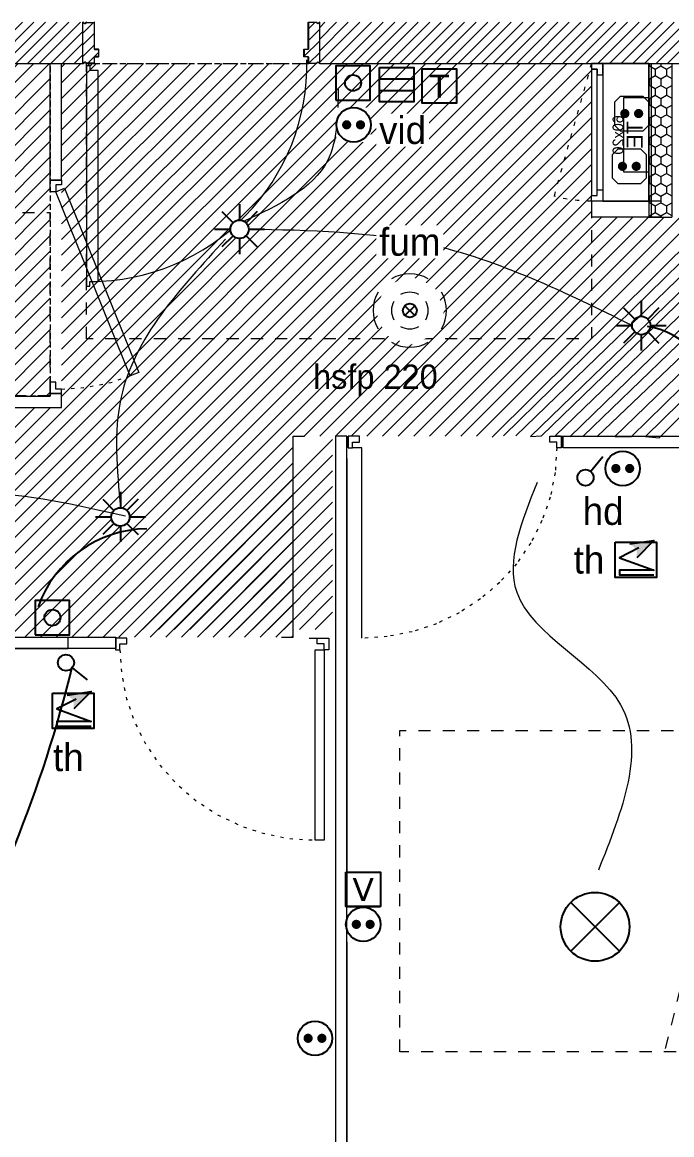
# Model space of a CAD drawing. Header units: centimetres. Extents: x 2738 to 7810, y 2495 to 5758.
# Drawn here: x 5404.9 to 5688, y 3667.5 to 4152.4 of the extents above; entities that cross this region are included whole.
import ezdxf

# ---------------------------------------------------------------- set-up
doc = ezdxf.new("R2010")
doc.units = ezdxf.units.CM
doc.header["$LTSCALE"] = 12.7
for name, pattern in [('Style de ligne -1', [0.83328, 0.41656, -0.41672]), ('Style de ligne -12', [0.328084, 0.109361, -0.218723]), ('Style de ligne -13', [0.295276, 0.19685, -0.098425]), ('Style de ligne -18', [0.328084, 0.109361, -0.218723]), ('Style de ligne -5', [0.41656, 0.13885, -0.27771]), ('VW-01', [0.83312, 0.41656, -0.41656])]:
    doc.linetypes.add(name, pattern=pattern)
for name, color, linetype, lineweight in [('B amÈnagement intÈrieur', 7, 'Continuous', 5), ('B Faux plafonds', 7, 'Continuous', 5), ('B GÈnÈral', 7, 'Continuous', 5), ('B Général', 7, 'Continuous', 5), ('C ANNOTATIONS-prestations', 7, 'Continuous', 5), ('F REMPLISSAGE-TE', 7, 'Continuous', 13), ('F REMPLISSAGE-TE-1', 7, 'Continuous', 5), ('prlm-ELEC-CFA', 1, 'Continuous', 25), ('prlm-ELEC-CFO', 1, 'Continuous', 25), ('prlm-ELEC-SSI', 1, 'Continuous', 25)]:
    doc.layers.add(name, color=color, linetype=linetype, lineweight=lineweight)
doc.styles.add('Eurostile', font='')
doc.styles.add('prlm-elec-cfa', font='comic.ttf', dxfattribs={"height": 12})
doc.styles.add('prlm-elec-cfo', font='comic.ttf', dxfattribs={"height": 12})
doc.styles.add('prlm-elec-ssi', font='comic.ttf', dxfattribs={"height": 12})
doc.styles.get('Eurostile').set_extended_font_data('Eurostile')
pattern_1 = [(45, (0, 0), (2.4253472, -2.6458333), [])]
pattern_2 = [(270, (5429.7703, 3952.9625), (2.4603, -4.261364), [2.84091, -5.68182]), (30, (5429.7703, 3952.9625), (2.4603, 4.261364), [2.84091, -5.68182]), (330, (5434.691, 3950.1216), (4.920599, -9e-09), [2.84091, -5.68182])]
pattern_3 = [(225, (5482.9497, 4143.389), (-2.42535, 2.64583), [])]

# ---------------------------------------------------------------- blocks, each defined once
blk = doc.blocks.new('xi.SA')
at = {"layer": 'prlm-ELEC-CFO', "color": 0}
blk.add_lwpolyline([(0.2, -1.28), (5.5, 5.28)], dxfattribs=at)
blk.add_circle((-2, -4), 3.5, dxfattribs=at)
blk = doc.blocks.new('xi.PC')
at = {"color": 0, "lineweight": 5}
blk.add_wipeout([(-7.5, -7.5), (7.5, -7.5), (7.5, 7.5), (-7.5, 7.5)], dxfattribs=at).dxf.layer = 'prlm-ELEC-CFO'
at = {"layer": 'prlm-ELEC-CFO', "color": 0, "linetype": 'ByBlock', "lineweight": 5, "const_width": 2}
for points in [[(-4, 0, 1), (-2, 0, 1)], [(2, 0, 1), (4, 0, 1)]]:
    blk.add_lwpolyline(points, format="xyb", close=True, dxfattribs=at)
at = {"layer": 'prlm-ELEC-CFO', "color": 0, "linetype": 'ByBlock', "lineweight": -2}
blk.add_circle((0, 0), 7.5, dxfattribs=at)
blk = doc.blocks.new('xi.PTCE')
at = {"layer": 'prlm-ELEC-CFO', "color": 0}
for points in [[(-10.61, 10.61), (10.61, -10.61)], [(10.61, 10.61), (-10.61, -10.61)]]:
    blk.add_lwpolyline(points, dxfattribs=at)
at = {"layer": 'prlm-ELEC-CFO', "color": 0, "linetype": 'ByBlock'}
blk.add_circle((0, 0), 15, dxfattribs=at)
blk = doc.blocks.new('xi.PCHD')
at = {"color": 0, "lineweight": 5}
blk.add_wipeout([(-7.5, -7.5), (7.5, -7.5), (7.5, 7.5), (-7.5, 7.5)], dxfattribs=at).dxf.layer = 'prlm-ELEC-CFO'
at = {"layer": 'prlm-ELEC-CFO', "color": 0, "linetype": 'ByBlock', "lineweight": 5, "const_width": 2}
for points in [[(-4, 0, 1), (-2, 0, 1)], [(2, 0, 1), (4, 0, 1)]]:
    blk.add_lwpolyline(points, format="xyb", close=True, dxfattribs=at)
at = {"layer": 'prlm-ELEC-CFO', "color": 0, "linetype": 'ByBlock', "lineweight": -2}
blk.add_circle((0, 0), 7.5, dxfattribs=at)
blk = doc.blocks.new('xi.TV')
at = {"layer": 'prlm-ELEC-CFA', "color": 0, "linetype": 'ByBlock', "lineweight": -2, "flags": 128}
blk.add_lwpolyline([(-7.5, 7.5), (7.5, 7.5), (7.5, -7.5), (-7.5, -7.5)], close=True, dxfattribs=at)
at = {"layer": 'prlm-ELEC-CFA', "color": 0, "linetype": 'ByBlock', "insert": (0, 0), "char_height": 10, "width": 11.36, "attachment_point": 5}
blk.add_mtext('{\\fVerdana|b0|i0|c0|p34;V}', dxfattribs=at)
blk = doc.blocks.new('xi.SPOT')
at = {"color": 0, "lineweight": 5}
blk.add_wipeout([(-4, 0), (-2.83, -2.83), (0, -4), (2.83, -2.83), (4, 0), (2.83, 2.83), (0, 4), (-2.83, 2.83)], dxfattribs=at).dxf.layer = 'prlm-ELEC-CFO'
at = {"layer": 'prlm-ELEC-CFO', "color": 0, "linetype": 'ByBlock', "lineweight": -2, "flags": 128}
for points in [[(0, 10.88), (0, 4)], [(-7.69, 7.69), (-2.83, 2.83)], [(7.69, 7.69), (2.83, 2.83)], [(-10.88, 0), (-4, 0)], [(4, 0), (10.88, 0)], [(-2.83, -2.83), (-7.69, -7.69)], [(0, -4), (0, -10.88)], [(2.83, -2.83), (7.69, -7.69)]]:
    blk.add_lwpolyline(points, dxfattribs=at)
at = {"layer": 'prlm-ELEC-CFO', "color": 0, "linetype": 'ByBlock', "lineweight": -2}
blk.add_circle((0, 0), 4, dxfattribs=at)
blk = doc.blocks.new('xi.BP')
at = {"layer": 'prlm-ELEC-CFO', "color": 0, "flags": 128}
blk.add_lwpolyline([(-7.5, -7.5), (7.5, -7.5), (7.5, 7.5), (-7.5, 7.5)], close=True, dxfattribs=at)
at = {"layer": 'prlm-ELEC-CFO', "color": 0}
blk.add_circle((0, 0), 3.5, dxfattribs=at)
blk = doc.blocks.new('xi.FUM')
at = {"color": 0}
blk.add_wipeout([(-10.61, -10.61), (-15, 0), (-10.61, 10.61), (0, 15), (10.61, 10.61), (15, 0), (10.61, -10.61), (0, -15)], dxfattribs=at).dxf.layer = 'prlm-ELEC-SSI'
at = {"layer": 'prlm-ELEC-SSI', "color": 0}
for points in [[(-2.12, 2.12), (2.12, -2.12)], [(2.12, 2.12), (-2.12, -2.12)]]:
    blk.add_lwpolyline(points, dxfattribs=at)
blk.add_circle((0, 0), 3, dxfattribs=at)
at = {"layer": 'prlm-ELEC-SSI', "color": 0, "lineweight": 13}
for radius, start, end in [(16, 60, 120), (16, 150, 210), (8, 60, 120), (16, 330, 30), (8, 150, 210), (8, 330, 30), (8, 240, 300), (16, 240, 300)]:
    blk.add_arc((0, 0), radius, start, end, dxfattribs=at)
blk = doc.blocks.new('xi.VID')
at = {"layer": 'prlm-ELEC-CFA', "color": 0, "linetype": 'ByBlock', "lineweight": -2, "flags": 128}
blk.add_lwpolyline([(-7.5, 7.5), (7.5, 7.5), (7.5, -7.5), (-7.5, -7.5)], close=True, dxfattribs=at)
at = {"layer": 'prlm-ELEC-CFA', "color": 0}
for points in [[(-7.5, 2.5), (7.5, 2.5)], [(-7.5, -2.5), (7.5, -2.5)]]:
    blk.add_lwpolyline(points, dxfattribs=at)
blk = doc.blocks.new('xi.PCGTL')
at = {"layer": 'prlm-ELEC-CFO', "color": 0, "lineweight": 0}
blk.add_lwpolyline([(-7.5, -5), (-5, -7.5), (5, -7.5), (7.5, -5), (7.5, 5), (5, 7.5), (-5, 7.5), (-7.5, 5)], close=True, dxfattribs=at)
at = {"layer": 'prlm-ELEC-CFO', "color": 0, "linetype": 'ByBlock', "lineweight": 5, "const_width": 2}
for points in [[(-4, 0, 1), (-2, 0, 1)], [(2, 0, 1), (4, 0, 1)]]:
    blk.add_lwpolyline(points, format="xyb", close=True, dxfattribs=at)
blk = doc.blocks.new('xi.TH')
at = {"color": 0, "lineweight": 5}
blk.add_wipeout([(-7.5, -7.5), (7.5, -7.5), (7.5, 7.5), (-7.5, 7.5)], dxfattribs=at).dxf.layer = 'prlm-ELEC-CFA'
at = {"layer": 'prlm-ELEC-CFA', "lineweight": 5}
blk.add_hatch(color=0, dxfattribs=at).paths.add_polyline_path([(-3, 6), (-0.1, 3.7), (0, 0), (7.5, 7.5)])
at = {"layer": 'prlm-ELEC-CFA', "color": 0}
for points in [[(-3, 6), (7.5, 7.5), (0, 0)], [(0.95, 4.23), (-7.5, 0), (7.5, -5.5), (-7.5, -5.5), (-7.5, -7.5), (7.5, -7.5)]]:
    blk.add_lwpolyline(points, dxfattribs=at)
blk = doc.blocks.new('Groupe-1')
at = {"layer": 'B Général', "flags": 128}
for points in [[(-31.46, -5.77), (-31.46, -0.77), (-28.96, -0.77), (-28.96, -3.27), (-26.46, -3.27), (-26.46, -5.77)], [(26.04, -0.77), (26.04, -3.27), (-28.96, -3.27), (-28.96, -0.77)], [(28.54, -5.77), (28.54, -0.77), (26.04, -0.77), (26.04, -3.27), (23.54, -3.27), (23.54, -5.77)]]:
    blk.add_lwpolyline(points, close=True, dxfattribs=at)
blk = doc.blocks.new('TE')
at = {"layer": 'B Général', "color": 7, "linetype": 'Style de ligne -5', "lineweight": 5}
blk.add_line((-31.46, -0.77), (26.39, 15.56), dxfattribs=at)
at = {"layer": 'B Général', "flags": 128}
blk.add_lwpolyline([(28.54, -5.77), (28.54, -25.77), (-31.46, -25.77), (-31.46, -5.77)], close=True, dxfattribs=at)
at = {"layer": 'B Général', "color": 7, "flags": 128}
blk.add_lwpolyline([(15.79, -14.77), (15.79, -25.77), (-16.46, -25.77), (-16.46, -14.77)], close=True, dxfattribs=at)
at = {"layer": 'B Général', "color": 7, "linetype": 'Style de ligne -5', "lineweight": 5}
blk.add_arc((-34.54, -0.77), 63.08, 359.9968, 14.9984, dxfattribs=at)
at = {"layer": 'B Général', "color": 7}
blk.add_blockref('Groupe-1', (0, 0), dxfattribs=at)
at = {"layer": 'B Général', "insert": (-0.34, -16.07), "char_height": 7.059, "width": 32.25, "attachment_point": 2, "line_spacing_factor": 0.894142, "style": 'Eurostile'}
blk.add_mtext('TE ', dxfattribs=at)
at = {"layer": 'C ANNOTATIONS-prestations', "insert": (-0.34, -14.77), "char_height": 4.706, "width": 32.25, "attachment_point": 8, "line_spacing_factor": 0.894142, "style": 'Eurostile'}
blk.add_mtext('60x20', dxfattribs=at)
blk = doc.blocks.new('200_wc-2')
at = {"layer": 'B Général', "color": 7, "linetype": 'Continuous', "lineweight": 5}
for p, q in [((-25, -20.1), (-25, 0)), ((-24.9, 0.1), (24.9, 0.1)), ((25, -20.1), (25, 0)), ((-19.5, -44.2), (-19.5, -21.9)), ((19.5, -44.2), (19.5, -21.9))]:
    blk.add_line(p, q, dxfattribs=at)
at = {"layer": 'B Général', "color": 7, "linetype": 'Continuous', "lineweight": 5, "flags": 128}
blk.add_lwpolyline([(-25, -20.1), (-24.9, -20.6), (-24.75, -20.9), (-24.55, -21.2), (-24.3, -21.45), (-23.9, -21.7), (-23.4, -21.85), (-23.15, -21.9), (23.25, -21.9), (23.55, -21.85), (23.9, -21.7), (24.2, -21.5), (24.45, -21.3), (24.65, -21.05), (24.8, -20.75), (24.9, -20.5), (24.95, -20.3), (25, -20.1)], dxfattribs=at)
for points in [[(-19.5, -44.2), (-19.5, -44.2, 0.036537), (-19.11, -49.53, 0.035337), (-17.94, -54.75), (-17.94, -54.75, 0.041299), (-16.22, -59.09), (-16.22, -59.09), (-16.22, -59.1, 0.041783), (-13.79, -63.08, 0.053503), (-10.77, -66.4), (-10.77, -66.4, 0.054816), (-7.12, -69.02), (-7.12, -69.02, 0.063755), (-3.68, -70.42), (-3.68, -70.42, 0.064897), (0, -70.9)], [(0, -70.9, 0.064897), (3.68, -70.42), (3.68, -70.42, 0.063726), (7.12, -69.02), (7.12, -69.02, 0.054816), (10.77, -66.4), (10.77, -66.4, 0.053503), (13.79, -63.08, 0.041783), (16.22, -59.1), (16.22, -59.09), (16.22, -59.09, 0.041299), (17.94, -54.75), (17.94, -54.75, 0.035337), (19.11, -49.53, 0.036556), (19.5, -44.2)]]:
    blk.add_lwpolyline(points, format="xyb", dxfattribs=at)
at = {"layer": 'B Général', "color": 7, "linetype": 'Continuous', "lineweight": 5}
for centre, start, end in [((-24.9, 0), 90, 180), ((24.9, 0), 0, 90)]:
    blk.add_arc(centre, 0.1, start, end, dxfattribs=at)
blk = doc.blocks.new('Groupe-5-1')
at = {"layer": 'B Général', "color": 154, "linetype": 'Style de ligne -1', "true_color": 0x0053a6, "flags": 128}
blk.add_lwpolyline([(-35.4, 7.6), (35.6, 7.6), (35.6, -32.4), (-35.4, -32.4)], close=True, dxfattribs=at)
at = {"layer": 'B Général', "xscale": -1, "rotation": 270}
blk.add_blockref('200_wc-2', (35.5, 7.5), dxfattribs=at)
blk = doc.blocks.new('WC-plan-PMR')
at = {"layer": 'B Général', "color": 154, "linetype": 'Style de ligne -1', "true_color": 0x0053a6, "flags": 128}
blk.add_lwpolyline([(-114.5, 112.5), (15.5, 112.5), (15.5, 32.5), (-114.5, 32.5)], close=True, dxfattribs=at)
at = {"layer": 'B Général', "color": 7}
blk.add_blockref('Groupe-5-1', (0, 0), dxfattribs=at)
blk = doc.blocks.new('Groupe-8-1')
at = {"layer": 'B Général', "color": 7, "linetype": 'VW-01', "lineweight": 5}
blk.add_line((70, -99.99), (-70, -65.35), dxfattribs=at)
at = {"layer": 'B Général', "linetype": 'VW-01', "flags": 128}
for points in [[(-70, 50), (70, 50), (70, -140), (-70, -140)], [(-70, -99.99), (70, -99.99), (70, -140), (-70, -140)]]:
    blk.add_lwpolyline(points, close=True, dxfattribs=at)
blk = doc.blocks.new('xi.TEL')
at = {"layer": 'prlm-ELEC-CFA', "color": 0, "linetype": 'ByBlock', "lineweight": -2, "flags": 128}
blk.add_lwpolyline([(-7.5, 7.5), (7.5, 7.5), (7.5, -7.5), (-7.5, -7.5)], close=True, dxfattribs=at)
at = {"layer": 'prlm-ELEC-CFA', "color": 0, "linetype": 'ByBlock', "insert": (0, 0), "char_height": 10, "width": 11.36, "attachment_point": 5}
blk.add_mtext('{\\fVerdana|b0|i0|c0|p34;T}', dxfattribs=at)

msp = doc.modelspace()

# ---------------------------------------------------------------- hatches: boundary and pattern name
at = {"layer": 'B Faux plafonds', "linetype": 'Continuous', "lineweight": 5, "true_color": 0xaaaaaa}
h = msp.add_hatch(dxfattribs=at)
h.set_pattern_fill('F_P__SOFFITE', color=253, style=0, pattern_type=2)
h.set_pattern_definition([(45, (5510.789, 3845.6094), (-3.52778, 3.30729), [])])
h.paths.add_polyline_path([(5287.09, 4134.39), (5417.09, 4134.39), (5417.09, 3989.39), (5287.09, 3989.39)])
at = {"layer": 'B GÈnÈral', "linetype": 'Continuous', "lineweight": 5}
h = msp.add_hatch(dxfattribs=at)
h.set_pattern_fill('50_BETON', style=0, pattern_type=2)
h.set_pattern_definition(pattern_1)
h.paths.add_polyline_path([(5431.35, 4152.39), (4337.44, 4152.39), (4355.44, 4134.39), (5431.35, 4134.39)])
h = msp.add_hatch(dxfattribs=at)
h.set_pattern_fill('50_BETON', angle=180, style=0, pattern_type=2)
h.set_pattern_definition(pattern_3)
edge = h.paths.add_edge_path()
edge.add_line((5431.35, 4152.34), (5432.01, 4151.76))
edge.add_line((5432.01, 4151.76), (5432.02, 4151.75))
edge.add_arc((5432.16, 4151.9), 0.2, 228.9909, 311.0091)
edge.add_line((5432.29, 4151.75), (5432.3, 4151.76))
edge.add_line((5432.3, 4151.76), (5432.85, 4152.25))
edge.add_line((5432.85, 4152.25), (5432.85, 4152.25))
edge.add_arc((5432.89, 4152.21), 0.05, 90, 131.0091, ccw=False)
edge.add_line((5432.89, 4152.26), (5432.89, 4152.26))
edge.add_line((5432.89, 4152.26), (5436.25, 4152.26))
edge.add_line((5436.25, 4152.26), (5436.26, 4152.26))
edge.add_arc((5436.26, 4152.21), 0.0435, 0, 90, ccw=False)
edge.add_line((5436.3, 4152.21), (5436.3, 4140.69))
edge.add_arc((5436.47, 4140.69), 0.174, 180, 270)
edge.add_line((5436.47, 4140.52), (5436.5, 4140.52))
edge.add_line((5436.5, 4140.52), (5438.05, 4140.52))
edge.add_line((5438.05, 4140.52), (5438.06, 4140.52))
edge.add_arc((5438.06, 4140.48), 0.0435, 0, 90, ccw=False)
edge.add_line((5438.1, 4140.48), (5438.1, 4137.43))
edge.add_arc((5438.06, 4137.43), 0.0435, 270, 360, ccw=False)
edge.add_line((5438.06, 4137.39), (5438.05, 4137.39))
edge.add_line((5438.05, 4137.39), (5436.5, 4137.39))
edge.add_line((5436.5, 4137.39), (5436.47, 4137.39))
edge.add_arc((5436.47, 4137.21), 0.174, 90, 180)
edge.add_line((5436.3, 4137.21), (5436.3, 4134.56))
edge.add_arc((5436.26, 4134.56), 0.0435, 270, 360, ccw=False)
edge.add_line((5436.26, 4134.52), (5436.25, 4134.52))
edge.add_line((5436.25, 4134.52), (5432.89, 4134.52))
edge.add_line((5432.89, 4134.52), (5432.89, 4134.52))
edge.add_arc((5432.89, 4134.57), 0.05, 228.9909, 270, ccw=False)
edge.add_line((5432.85, 4134.53), (5432.85, 4134.53))
edge.add_line((5432.85, 4134.53), (5432.3, 4135.02))
edge.add_line((5432.3, 4135.02), (5432.29, 4135.02))
edge.add_arc((5432.16, 4134.87), 0.2, 48.9909, 126.9033)
edge.add_line((5432.04, 4135.03), (5432.03, 4135.02))
edge.add_line((5432.03, 4135.02), (5431.51, 4134.58))
edge.add_line((5431.51, 4134.58), (5431.51, 4134.58))
edge.add_line((5431.51, 4134.58), (5431.35, 4134.44))
edge.add_line((5431.35, 4134.44), (5431.35, 4152.34))
h = msp.add_hatch(dxfattribs=at)
h.set_pattern_fill('50_BETON', angle=180, style=0, pattern_type=2)
h.set_pattern_definition(pattern_3)
edge = h.paths.add_edge_path()
edge.add_line((5534.55, 4152.34), (5533.89, 4151.76))
edge.add_line((5533.89, 4151.76), (5533.87, 4151.75))
edge.add_arc((5533.74, 4151.9), 0.2, 228.9909, 311.0091, ccw=False)
edge.add_line((5533.61, 4151.75), (5533.6, 4151.76))
edge.add_line((5533.6, 4151.76), (5533.05, 4152.25))
edge.add_line((5533.05, 4152.25), (5533.05, 4152.25))
edge.add_arc((5533.01, 4152.21), 0.05, 48.9909, 90)
edge.add_line((5533.01, 4152.26), (5533.01, 4152.26))
edge.add_line((5533.01, 4152.26), (5529.65, 4152.26))
edge.add_line((5529.65, 4152.26), (5529.64, 4152.26))
edge.add_arc((5529.64, 4152.21), 0.0435, 90, 180)
edge.add_line((5529.6, 4152.21), (5529.6, 4140.69))
edge.add_arc((5529.43, 4140.69), 0.174, 270, 360, ccw=False)
edge.add_line((5529.43, 4140.52), (5529.4, 4140.52))
edge.add_line((5529.4, 4140.52), (5527.85, 4140.52))
edge.add_line((5527.85, 4140.52), (5527.84, 4140.52))
edge.add_arc((5527.84, 4140.48), 0.0435, 90, 180)
edge.add_line((5527.8, 4140.48), (5527.8, 4137.43))
edge.add_arc((5527.84, 4137.43), 0.0435, 180, 270)
edge.add_line((5527.84, 4137.39), (5527.85, 4137.39))
edge.add_line((5527.85, 4137.39), (5529.4, 4137.39))
edge.add_line((5529.4, 4137.39), (5529.43, 4137.39))
edge.add_arc((5529.43, 4137.21), 0.174, 0, 90, ccw=False)
edge.add_line((5529.6, 4137.21), (5529.6, 4134.56))
edge.add_arc((5529.64, 4134.56), 0.0435, 180, 270)
edge.add_line((5529.64, 4134.52), (5529.65, 4134.52))
edge.add_line((5529.65, 4134.52), (5533.01, 4134.52))
edge.add_line((5533.01, 4134.52), (5533.01, 4134.52))
edge.add_arc((5533.01, 4134.57), 0.05, 270, 311.0091)
edge.add_line((5533.05, 4134.53), (5533.05, 4134.53))
edge.add_line((5533.05, 4134.53), (5533.6, 4135.02))
edge.add_line((5533.6, 4135.02), (5533.61, 4135.02))
edge.add_arc((5533.74, 4134.87), 0.2, 53.0967, 131.0091, ccw=False)
edge.add_line((5533.86, 4135.03), (5533.87, 4135.02))
edge.add_line((5533.87, 4135.02), (5534.39, 4134.58))
edge.add_line((5534.39, 4134.58), (5534.39, 4134.58))
edge.add_line((5534.39, 4134.58), (5534.55, 4134.44))
edge.add_line((5534.55, 4134.44), (5534.55, 4152.34))
h = msp.add_hatch(dxfattribs=at)
h.set_pattern_fill('50_BETON', style=0, pattern_type=2)
h.set_pattern_definition(pattern_1)
h.paths.add_polyline_path([(6191.89, 4134.39), (6191.89, 4152.39), (5534.55, 4152.39), (5534.55, 4134.39)])
h = msp.add_hatch(dxfattribs=at)
h.set_pattern_fill('PSE', angle=-90, style=0, pattern_type=2)
h.set_pattern_definition(pattern_2)
h.paths.add_polyline_path([(5677.94, 4134.39), (5687.94, 4134.39), (5687.94, 4067.39), (5677.94, 4067.39)])
at = {"layer": 'F REMPLISSAGE-TE-1', "linetype": 'Continuous', "lineweight": 5}
h = msp.add_hatch(dxfattribs=at)
h.set_pattern_fill('PSE', angle=-90, style=0, pattern_type=2)
h.set_pattern_definition(pattern_2)
h.paths.add_polyline_path([(5678.94, 4134.39), (5677.94, 4134.39), (5677.94, 4067.39), (5678.94, 4067.39)])
h = msp.add_hatch(dxfattribs=at)
h.set_pattern_fill('PSE', angle=-90, style=0, pattern_type=2)
h.set_pattern_definition(pattern_2)
h.paths.add_polyline_path([(5687.94, 4134.39), (5678.94, 4134.39), (5678.94, 4067.39), (5687.94, 4067.39)])

# ---------------------------------------------------------------- linework, layer by layer
at = {"layer": 'B amÈnagement intÈrieur', "color": 253, "linetype": 'Continuous', "lineweight": 5, "true_color": 0xaaaaaa}
for p, q in [((5422.09, 4132.84), (5423.64, 4134.39)), ((5422.09, 4126), (5430.47, 4134.39)), ((5422.09, 4119.17), (5437.31, 4134.39)), ((5467.55, 3884.39), (5522.96, 3939.81)), ((5481.22, 3884.39), (5522.96, 3926.14)), ((5522.23, 3884.39), (5522.96, 3885.13))]:
    msp.add_line(p, q, dxfattribs=at)
at = {"layer": 'B amÈnagement intÈrieur'}
for p, q in [((5626.39, 3971.75), (5631.13, 3972.03)), ((5637.26, 3972.31), (5643.67, 3971.75)), ((5649.52, 3972.03), (5655.38, 3971.75)), ((5663.18, 3971.75), (5670.42, 3971.75)), ((5676.56, 3971.75), (5682.41, 3971.2))]:
    msp.add_line(p, q, dxfattribs=at)
at = {"layer": 'B Faux plafonds', "color": 253, "linetype": 'Continuous', "lineweight": 5, "true_color": 0xaaaaaa}
for p, q in [((5324.01, 3884.39), (5574, 4134.38)), ((5330.85, 3884.39), (5580.83, 4134.37)), ((5337.68, 3884.39), (5587.67, 4134.37)), ((5344.52, 3884.39), (5594.5, 4134.37)), ((5351.35, 3884.39), (5601.34, 4134.37)), ((5358.19, 3884.39), (5608.17, 4134.37)), ((5365.02, 3884.39), (5615, 4134.37)), ((5371.86, 3884.39), (5621.84, 4134.37)), ((5378.69, 3884.39), (5628.67, 4134.37)), ((5385.53, 3884.39), (5635.51, 4134.37)), ((5392.36, 3884.39), (5642.34, 4134.37)), ((5399.2, 3884.39), (5649.18, 4134.37)), ((5406.03, 3884.39), (5653.03, 4131.39)), ((5422.09, 4112.33), (5444.14, 4134.39)), ((5422.09, 4105.5), (5450.98, 4134.39)), ((5422.09, 4098.66), (5457.81, 4134.39)), ((5422.09, 4091.83), (5464.65, 4134.39)), ((5422.09, 4084.99), (5471.48, 4134.38)), ((5422.09, 4078.16), (5478.32, 4134.38)), ((5422.09, 4071.32), (5485.15, 4134.38)), ((5422.09, 4064.49), (5491.98, 4134.38)), ((5422.09, 4057.65), (5498.82, 4134.38)), ((5422.09, 4050.82), (5505.65, 4134.38)), ((5422.09, 4043.98), (5512.49, 4134.38)), ((5422.09, 4037.15), (5519.32, 4134.38)), ((5422.09, 4030.31), (5526.16, 4134.38)), ((5422.09, 4023.48), (5532.99, 4134.38)), ((5422.09, 4016.64), (5539.83, 4134.38)), ((5422.09, 4009.81), (5546.66, 4134.38)), ((5422.09, 4002.97), (5553.49, 4134.38)), ((5422.09, 3996.14), (5560.33, 4134.38)), ((5422.09, 3989.3), (5567.16, 4134.38)), ((5596.06, 3971.89), (5758.55, 4134.38)), ((5602.89, 3971.89), (5765.39, 4134.38)), ((5412.87, 3884.39), (5653.03, 4124.56)), ((5419.7, 3884.39), (5653.03, 4117.72)), ((5426.54, 3884.39), (5653.03, 4110.89)), ((5433.37, 3884.39), (5653.03, 4104.05)), ((5527.71, 3971.89), (5653.03, 4097.22)), ((5534.54, 3971.89), (5653.03, 4090.38)), ((5541.38, 3971.89), (5653.03, 4083.55)), ((5548.21, 3971.89), (5653.03, 4076.71)), ((5555.05, 3971.89), (5653.03, 4069.88)), ((5561.88, 3971.89), (5657.36, 4067.37)), ((5568.72, 3971.89), (5664.2, 4067.37)), ((5575.55, 3971.89), (5671.04, 4067.37)), ((5582.39, 3971.89), (5677.87, 4067.37)), ((5589.22, 3971.89), (5684.71, 4067.37)), ((5310.34, 3884.39), (5410.34, 3984.39)), ((5317.18, 3884.39), (5417.18, 3984.39)), ((5440.21, 3884.39), (5522.96, 3967.15)), ((5464.23, 3887.74), (5540.15, 3963.66)), ((5447.04, 3884.39), (5522.96, 3960.31)), ((5471.06, 3887.74), (5540.15, 3956.83)), ((5453.88, 3884.39), (5522.96, 3953.48)), ((5477.9, 3887.74), (5540.15, 3949.99)), ((5460.71, 3884.39), (5522.96, 3946.64)), ((5484.73, 3887.74), (5540.15, 3943.16)), ((5474.38, 3884.39), (5522.96, 3932.97)), ((5491.57, 3887.74), (5540.15, 3936.32)), ((5498.4, 3887.74), (5540.15, 3929.49)), ((5488.05, 3884.39), (5522.96, 3919.3)), ((5505.24, 3887.74), (5540.15, 3922.65)), ((5512.07, 3887.74), (5540.15, 3915.82)), ((5494.89, 3884.39), (5522.96, 3912.47)), ((5518.91, 3887.74), (5540.15, 3908.98)), ((5501.72, 3884.39), (5522.96, 3905.63)), ((5508.56, 3884.39), (5522.96, 3898.8)), ((5525.75, 3887.74), (5540.15, 3902.15)), ((5532.58, 3887.74), (5540.15, 3895.31)), ((5515.39, 3884.39), (5522.96, 3891.96))]:
    msp.add_line(p, q, dxfattribs=at)
at = {"layer": 'B Général', "color": 7, "linetype": 'Continuous', "lineweight": 5}
for p, q in [((5431.35, 4134.39), (5431.35, 4152.39)), ((5534.55, 4134.39), (5534.55, 4152.39)), ((4355.44, 4134.39), (5431.35, 4134.39)), ((5417.09, 4083.49), (5417.09, 4134.39)), ((5422.09, 4083.49), (5422.09, 4134.39)), ((5534.55, 4134.39), (6131.89, 4134.39)), ((5422.09, 4083.49), (5417.09, 4083.49)), ((5652.94, 4074.39), (5652.94, 4067.39)), ((5682.94, 4074.39), (5652.94, 4074.39)), ((5682.94, 4067.39), (5652.94, 4067.39)), ((5277.96, 3989.39), (5417.09, 3989.39)), ((5422.09, 3990.49), (5417.09, 3990.49)), ((5417.09, 3989.39), (5417.09, 3990.49)), ((5422.09, 3984.39), (5422.09, 3990.49)), ((5277.96, 3984.39), (5422.09, 3984.39)), ((5522.96, 3884.39), (5522.96, 3971.89)), ((5522.96, 3971.89), (5527.96, 3971.89)), ((5546.88, 3966.89), (5546.88, 3971.89)), ((5551.88, 3971.89), (5546.88, 3971.89)), ((5546.88, 3971.89), (5546.88, 3966.89)), ((5551.88, 3969.39), (5551.88, 3971.89)), ((5639.88, 3966.89), (5639.88, 3971.89)), ((5546.88, 3966.89), (5548.88, 3966.89)), ((5548.88, 3966.89), (5548.88, 3969.39)), ((5548.88, 3969.39), (5551.88, 3969.39)), ((5546.56, 3546.65), (5546.56, 3962.15)), ((5203.04, 3884.39), (5424.96, 3884.39)), ((5424.96, 3879.39), (5424.96, 3884.39)), ((5517.96, 3884.39), (5522.96, 3884.39)), ((5203.04, 3879.39), (5424.96, 3879.39)), ((5541.56, 3546.65), (5541.56, 3874.65))]:
    msp.add_line(p, q, dxfattribs=at)
at = {"layer": 'B Général', "color": 7, "linetype": 'Continuous', "lineweight": 18}
for p, q in [((4355.44, 4134.39), (5431.35, 4134.39)), ((5534.55, 4134.39), (6181.89, 4134.39))]:
    msp.add_line(p, q, dxfattribs=at)
at = {"layer": 'B Général', "color": 7, "linetype": 'Continuous', "lineweight": 13}
for p, q in [((5417.09, 4083.49), (5417.09, 4134.39)), ((5422.09, 4083.49), (5422.09, 4134.39)), ((5677.94, 4134.39), (5677.94, 4067.39)), ((5687.94, 4134.39), (5687.94, 4067.39)), ((5677.94, 4067.39), (5687.94, 4067.39)), ((5277.96, 3989.39), (5417.09, 3989.39)), ((5417.09, 3989.39), (5417.09, 3990.49)), ((5422.09, 3984.39), (5422.09, 3990.49)), ((5277.96, 3984.39), (5422.09, 3984.39)), ((5522.96, 3971.89), (5527.96, 3971.89)), ((5203.04, 3884.39), (5424.96, 3884.39)), ((5517.96, 3884.39), (5522.96, 3884.39)), ((5203.04, 3879.39), (5424.96, 3879.39))]:
    msp.add_line(p, q, dxfattribs=at)
at = {"layer": 'B Général', "linetype": 'Style de ligne -13', "lineweight": 5}
msp.add_line((5436.25, 4134.39), (5529.65, 4134.39), dxfattribs=at)
at = {"layer": 'B Général'}
for p, q in [((5552.88, 3966.89), (5548.88, 3966.89)), ((5552.88, 3883.89), (5552.88, 3966.89)), ((5529.96, 3883.89), (5533.96, 3883.89))]:
    msp.add_line(p, q, dxfattribs=at)
at = {"layer": 'B Général', "linetype": 'Style de ligne -18', "lineweight": 5}
for p, q in [((5637.88, 3966.89), (5637.16, 3956.06)), ((5637.16, 3956.06), (5634.99, 3945.41)), ((5634.99, 3945.41), (5631.41, 3935.13)), ((5631.41, 3935.13), (5626.5, 3925.39)), ((5626.5, 3925.39), (5620.32, 3916.36)), ((5620.32, 3916.36), (5612.99, 3908.2)), ((5612.99, 3908.2), (5604.63, 3901.04)), ((5604.63, 3901.04), (5595.38, 3895.01)), ((5595.38, 3895.01), (5585.41, 3890.21)), ((5585.41, 3890.21), (5574.88, 3886.72)), ((5563.98, 3884.6), (5552.88, 3883.89)), ((5574.88, 3886.72), (5563.98, 3884.6))]:
    msp.add_line(p, q, dxfattribs=at)
at = {"layer": 'B Général', "linetype": 'Continuous', "lineweight": 5, "flags": 128}
for points in [[(5432.88, 4152.39, 0.18087), (5432.75, 4152.34), (5432.75, 4152.34), (5432.19, 4151.85), (5432.19, 4151.85, -0.373975), (5432.12, 4151.85), (5432.12, 4151.85), (5431.46, 4152.43), (5431.35, 4152.34), (5432.01, 4151.76), (5432.02, 4151.75, 0.373975), (5432.29, 4151.75), (5432.3, 4151.76), (5432.85, 4152.25), (5432.85, 4152.25, -0.18087), (5432.89, 4152.26), (5432.89, 4152.26), (5436.25, 4152.26), (5436.26, 4152.26, -0.414214), (5436.3, 4152.21), (5436.3, 4140.69, 0.414214), (5436.47, 4140.52), (5436.5, 4140.52), (5438.05, 4140.52), (5438.06, 4140.52, -0.414214), (5438.1, 4140.48), (5438.1, 4137.43, -0.414214), (5438.06, 4137.39), (5438.05, 4137.39), (5436.5, 4137.39), (5436.47, 4137.39, 0.414214), (5436.3, 4137.21), (5436.3, 4134.56, -0.414214), (5436.26, 4134.52), (5436.25, 4134.52), (5432.89, 4134.52), (5432.89, 4134.52, -0.18087), (5432.85, 4134.53), (5432.85, 4134.53), (5432.3, 4135.02), (5432.29, 4135.02, 0.353689), (5432.04, 4135.03), (5432.03, 4135.02), (5431.51, 4134.58), (5431.51, 4134.58), (5431.35, 4134.44), (5431.46, 4134.35), (5432.07, 4134.88, -0.385556), (5432.18, 4134.93), (5432.19, 4134.92), (5432.75, 4134.44), (5432.75, 4134.44, 0.18087), (5432.88, 4134.39), (5432.89, 4134.39), (5436.25, 4134.39), (5436.28, 4134.39, 0.414214), (5436.45, 4134.56), (5436.45, 4137.21, -0.414214), (5436.49, 4137.26), (5436.5, 4137.26), (5438.05, 4137.26), (5438.08, 4137.26, 0.414214), (5438.25, 4137.43), (5438.25, 4140.48, 0.414214), (5438.08, 4140.65), (5438.05, 4140.65), (5436.5, 4140.65), (5436.49, 4140.65, -0.414214), (5436.45, 4140.69), (5436.45, 4152.21, 0.414214), (5436.28, 4152.39)], [(5533.02, 4152.39, -0.18087), (5533.15, 4152.34), (5533.15, 4152.34), (5533.71, 4151.85), (5533.71, 4151.85, 0.373975), (5533.78, 4151.85), (5533.78, 4151.85), (5534.44, 4152.43), (5534.55, 4152.34), (5533.89, 4151.76), (5533.87, 4151.75, -0.373975), (5533.61, 4151.75), (5533.6, 4151.76), (5533.05, 4152.25), (5533.05, 4152.25, 0.18087), (5533.01, 4152.26), (5533.01, 4152.26), (5529.65, 4152.26), (5529.64, 4152.26, 0.414214), (5529.6, 4152.21), (5529.6, 4140.69, -0.414214), (5529.43, 4140.52), (5529.4, 4140.52), (5527.85, 4140.52), (5527.84, 4140.52, 0.414214), (5527.8, 4140.48), (5527.8, 4137.43, 0.414214), (5527.84, 4137.39), (5527.85, 4137.39), (5529.4, 4137.39), (5529.43, 4137.39, -0.414214), (5529.6, 4137.21), (5529.6, 4134.56, 0.414214), (5529.64, 4134.52), (5529.65, 4134.52), (5533.01, 4134.52), (5533.01, 4134.52, 0.18087), (5533.05, 4134.53), (5533.05, 4134.53), (5533.6, 4135.02), (5533.61, 4135.02, -0.353689), (5533.86, 4135.03), (5533.87, 4135.02), (5534.39, 4134.58), (5534.39, 4134.58), (5534.55, 4134.44), (5534.44, 4134.35), (5533.83, 4134.88, 0.385556), (5533.72, 4134.93), (5533.71, 4134.92), (5533.15, 4134.44), (5533.15, 4134.44, -0.18087), (5533.02, 4134.39), (5533.01, 4134.39), (5529.65, 4134.39), (5529.62, 4134.39, -0.414214), (5529.45, 4134.56), (5529.45, 4137.21, 0.414214), (5529.41, 4137.26), (5529.4, 4137.26), (5527.85, 4137.26), (5527.82, 4137.26, -0.414214), (5527.65, 4137.43), (5527.65, 4140.48, -0.414214), (5527.82, 4140.65), (5527.85, 4140.65), (5529.4, 4140.65), (5529.41, 4140.65, 0.414214), (5529.45, 4140.69), (5529.45, 4152.21, -0.414214), (5529.62, 4152.39)]]:
    msp.add_lwpolyline(points, format="xyb", dxfattribs=at)
at = {"layer": 'B Général', "color": 7, "linetype": 'Style de ligne -13', "lineweight": 5, "flags": 128}
msp.add_lwpolyline([(5287.09, 4134.39), (5417.09, 4134.39), (5417.09, 3989.39), (5287.09, 3989.39)], close=True, dxfattribs=at)
at = {"layer": 'B Général', "color": 154, "linetype": 'VW-01', "lineweight": 5, "true_color": 0x0053a6, "flags": 128}
msp.add_lwpolyline([(5432.94, 4014.39), (5432.94, 4134.39), (5652.94, 4134.39), (5652.94, 4014.39)], close=True, dxfattribs=at)
at = {"layer": 'B Général', "color": 7, "linetype": 'Continuous', "lineweight": 5, "flags": 128}
for points in [[(5437.95, 4131.39), (5434.45, 4131.39), (5434.45, 4133.39), (5432.95, 4133.39), (5432.94, 4037.39), (5434.44, 4037.39), (5434.44, 4039.39), (5437.94, 4039.39)], [(5422.09, 4083.49), (5422.09, 4081.49), (5419.59, 4081.49), (5419.59, 4078.49), (5417.09, 4078.49), (5417.09, 4083.49)], [(5422.09, 3990.49), (5422.09, 3992.49), (5419.59, 3992.49), (5419.59, 3995.49), (5417.09, 3995.49), (5417.09, 3990.49), (5417.09, 3990.49), (5417.09, 3990.49), (5421.37, 3990.49), (5421.37, 3990.49)], [(5639.88, 3966.89), (5637.88, 3966.89), (5637.88, 3969.39), (5634.88, 3969.39), (5634.88, 3971.89), (5639.88, 3971.89), (5639.88, 3971.89), (5639.88, 3971.89), (5639.88, 3967.6), (5639.88, 3967.6)], [(5445.51, 3878.87), (5447.51, 3878.87), (5447.51, 3881.37), (5450.51, 3881.37), (5450.51, 3883.87), (5445.51, 3883.87), (5445.51, 3883.87), (5445.51, 3883.87), (5445.51, 3879.58), (5445.51, 3879.58)], [(5538.51, 3878.87), (5536.51, 3878.87), (5536.51, 3881.37), (5533.51, 3881.37), (5533.51, 3883.87), (5538.51, 3883.87)]]:
    msp.add_lwpolyline(points, close=True, dxfattribs=at)
at = {"layer": 'B Général', "flags": 128}
for points in [[(5423.3, 4079.99), (5455.71, 3999.71), (5452, 3998.21), (5419.59, 4078.49)], [(5536.51, 3878.87), (5536.51, 3795.87), (5532.51, 3795.87), (5532.51, 3878.87)]]:
    msp.add_lwpolyline(points, close=True, dxfattribs=at)
at = {"layer": 'B Général', "linetype": 'Style de ligne -12', "lineweight": 5, "flags": 128}
msp.add_lwpolyline([(5422.09, 3992.49), (5432.92, 3993.22), (5443.57, 3995.39), (5451.96, 3998.3)], dxfattribs=at)
at = {"layer": 'B Général'}
msp.add_lwpolyline([(5203.28, 3884.4), (5445.7, 3884.4), (5445.7, 3879.46), (5203.28, 3879.46)], close=True, dxfattribs=at)
at = {"layer": 'B Général', "linetype": 'Style de ligne -18', "lineweight": 5, "flags": 128}
msp.add_lwpolyline([(5447.51, 3878.87), (5448.24, 3868.04), (5450.41, 3857.39), (5453.98, 3847.11), (5458.9, 3837.37), (5465.08, 3828.34), (5472.41, 3820.18), (5480.77, 3813.02), (5490.01, 3806.99), (5499.98, 3802.19), (5510.51, 3798.7), (5521.42, 3796.58), (5532.51, 3795.87)], dxfattribs=at)
at = {"layer": 'B Général', "linetype": 'Continuous', "lineweight": 5}
msp.add_circle((5434.45, 4133.89), 0.5, dxfattribs=at)
at = {"layer": 'B Général', "color": 7, "linetype": 'Continuous', "lineweight": 5}
msp.add_arc((5434.45, 4133.89), 94.5, 270, 1.2323, dxfattribs=at)
at = {"layer": 'F REMPLISSAGE-TE', "color": 7, "linetype": 'Continuous', "lineweight": 5}
msp.add_line((5678.94, 4134.39), (5678.94, 4067.39), dxfattribs=at)
at = {"layer": 'prlm-ELEC-CFO', "lineweight": 13}
msp.add_spline([(5629.24, 3951.73), (5620.39, 3903.95), (5665.66, 3854.88), (5655.99, 3782.74)], degree=3, dxfattribs=at)

# ---------------------------------------------------------------- block references
at = {"layer": 'B Général', "color": 7, "rotation": 180}
msp.add_blockref('WC-plan-PMR', (5302.46, 4101.99), dxfattribs=at)
at = {"layer": 'B Général', "color": 7, "xscale": -1, "rotation": 89.99999999990959}
msp.add_blockref('TE', (5652.17, 4102.93), dxfattribs=at)
at = {"layer": 'B Général', "rotation": 90}
msp.add_blockref('Groupe-8-1', (5619.45, 3773.68), dxfattribs=at)
at = {"layer": 'prlm-ELEC-CFA'}
for name, p in [('xi.VID', (5568.07, 4125.18)), ('xi.TEL', (5586.7, 4124.54))]:
    msp.add_blockref(name, p, dxfattribs=at)
at = {"layer": 'prlm-ELEC-CFO'}
for name, p in [('xi.BP', (5549.07, 4125.92)), ('xi.PCGTL', (5670.52, 4112.57)), ('xi.PCGTL', (5669.48, 4089.57)), ('xi.SA', (5652.36, 3957.87)), ('xi.BP', (5418.05, 3892.85)), ('xi.TH', (5427.43, 3853.11)), ('xi.PTCE', (5654.54, 3758.11))]:
    msp.add_blockref(name, p, dxfattribs=at)
at = {"layer": 'prlm-ELEC-CFO', "rotation": 270}
msp.add_blockref('xi.SA', (5427.98, 3871.23), dxfattribs=at)

# ---------------------------------------------------------------- texts
at = {"layer": 'C ANNOTATIONS-prestations', "insert": (5531.66, 3989.39), "char_height": 10.589, "width": 140.2655, "attachment_point": 7, "line_spacing_factor": 0.894142, "style": 'Eurostile'}
msp.add_mtext('hsfp 220', dxfattribs=at)
at = {"layer": 'prlm-ELEC-CFO', "lineweight": 20, "insert": (5425.02, 3831.88), "char_height": 12, "attachment_point": 5, "line_spacing_factor": 0.8, "style": 'prlm-elec-cfa', "bg_fill": 3, "box_fill_scale": 1.1, "bg_fill_color": 256, "bg_fill_transparency": 0}
msp.add_mtext('th', dxfattribs=at)

# ---------------------------------------------------------------- next in the draw order: linework, layer by layer
at = {"layer": 'prlm-ELEC-CFO'}
msp.add_lwpolyline([(5418.07, 3859.91), (5436.1, 3859.91), (5436.1, 3844.49), (5418.07, 3844.49)], close=True, dxfattribs=at)
msp.add_arc((4880.34, 4004.39), 562.31, 329.6303, 346.3274, dxfattribs=at)

# ---------------------------------------------------------------- next in the draw order: block references
for name, p in [('xi.SPOT', (5499.6, 4062.14)), ('xi.SPOT', (5674.69, 4020.19)), ('xi.PCHD', (5666.61, 3957.87)), ('xi.SPOT', (5447.7, 3936.76)), ('xi.TH', (5672.7, 3918.99)), ('xi.PC', (5553.5, 3759.17)), ('xi.PC', (5532.5, 3709.51))]:
    msp.add_blockref(name, p, dxfattribs=at)

# ---------------------------------------------------------------- next in the draw order: texts
at = {"layer": 'prlm-ELEC-CFA', "lineweight": 20, "insert": (5570.66, 4105.22), "char_height": 12, "attachment_point": 5, "line_spacing_factor": 0.8, "style": 'prlm-elec-cfa', "bg_fill": 3, "box_fill_scale": 1.1, "bg_fill_color": 256, "bg_fill_transparency": 0}
msp.add_mtext('vid', dxfattribs=at)
at = {"layer": 'prlm-ELEC-CFO', "lineweight": 20, "char_height": 12, "attachment_point": 5, "line_spacing_factor": 0.8, "bg_fill": 3, "box_fill_scale": 1.1, "bg_fill_color": 256, "bg_fill_transparency": 0}
for s, insert, style in [('hd', (5658.06, 3939.19), 'prlm-elec-cfo'), ('th', (5651.91, 3917.99), 'prlm-elec-cfa')]:
    msp.add_mtext(s, dxfattribs=dict(at, insert=insert, style=style))

# ---------------------------------------------------------------- next in the draw order: linework, layer by layer
at = {"layer": 'B amÈnagement intÈrieur'}
msp.add_lwpolyline([(5640.6, 3971.93), (5766.83, 3971.93), (5766.83, 3966.92), (5640.6, 3966.92)], close=True, dxfattribs=at)
at = {"layer": 'B Faux plafonds'}
for p, q in [((5609.67, 3971.47), (5756.53, 4117.37)), ((5614.69, 3972.03), (5757.09, 4111.8)), ((5619.99, 3972.03), (5756.81, 4104.56)), ((5756.53, 4097.88), (5626.39, 3971.75)), ((5631.13, 3972.03), (5757.09, 4093.98)), ((5756.53, 4087.3), (5637.26, 3972.31)), ((5643.67, 3971.75), (5756.81, 4082.01)), ((5757.09, 4076.16), (5649.52, 3972.03)), ((5655.38, 3971.75), (5756.53, 4068.37)), ((5758.49, 4064.47), (5663.18, 3971.75)), ((5670.42, 3971.75), (5761.83, 4061.69)), ((5762.11, 4056.4), (5676.56, 3971.75)), ((5682.41, 3971.2), (5761.83, 4050.55))]:
    msp.add_line(p, q, dxfattribs=at)
at = {"layer": 'B Faux plafonds', "color": 253, "linetype": 'Continuous', "lineweight": 5, "true_color": 0xaaaaaa}
msp.add_line((5457.39, 3887.74), (5540.15, 3970.5), dxfattribs=at)
at = {"layer": 'B Général'}
msp.add_lwpolyline([(5541.43, 3551.55), (5546.4, 3551.55), (5546.4, 3971.96), (5541.43, 3971.96)], close=True, dxfattribs=at)
at = {"layer": 'prlm-ELEC-CFO'}
msp.add_lwpolyline([(5663.34, 3925.78), (5681.37, 3925.78), (5681.37, 3910.37), (5663.34, 3910.37)], close=True, dxfattribs=at)
for centre, radius, start, end in [((5671.32, 3984.52), 35.82, 3.7975, 80.2257), ((5459.97, 3880.55), 51.07, 90.8765, 160.517)]:
    msp.add_arc(centre, radius, start, end, dxfattribs=at)
at = {"layer": 'prlm-ELEC-CFO', "lineweight": 13}
for points in [[(5542.59, 4123.21), (5537.88, 4091.93), (5501.57, 4065.62)], [(5670.69, 4020.19), (5582, 4055.5), (5503.6, 4062.14)], [(5493.48, 4057.76), (5448.01, 3988.89), (5447.72, 3940.76)], [(5449.9, 3937.09), (5385.99, 3947.31), (5307.91, 3937.29)]]:
    msp.add_spline(points, degree=3, dxfattribs=at)

# ---------------------------------------------------------------- next in the draw order: block references
at = {"layer": 'prlm-ELEC-CFA'}
msp.add_blockref('xi.TV', (5553.5, 3774.4), dxfattribs=at)

# ---------------------------------------------------------------- next in the draw order: block references
at = {"layer": 'prlm-ELEC-CFO'}
msp.add_blockref('xi.PC', (5549.3, 4107.66), dxfattribs=at)
at = {"layer": 'prlm-ELEC-SSI'}
msp.add_blockref('xi.FUM', (5573.81, 4026.71), dxfattribs=at)

# ---------------------------------------------------------------- next in the draw order: texts
at = {"layer": 'prlm-ELEC-SSI', "lineweight": 20, "insert": (5573.81, 4056.52), "char_height": 12, "attachment_point": 5, "line_spacing_factor": 0.8, "style": 'prlm-elec-ssi', "bg_fill": 3, "box_fill_scale": 1.1, "bg_fill_color": 256, "bg_fill_transparency": 0}
msp.add_mtext('fum', dxfattribs=at)

doc.saveas('drawing.dxf')
